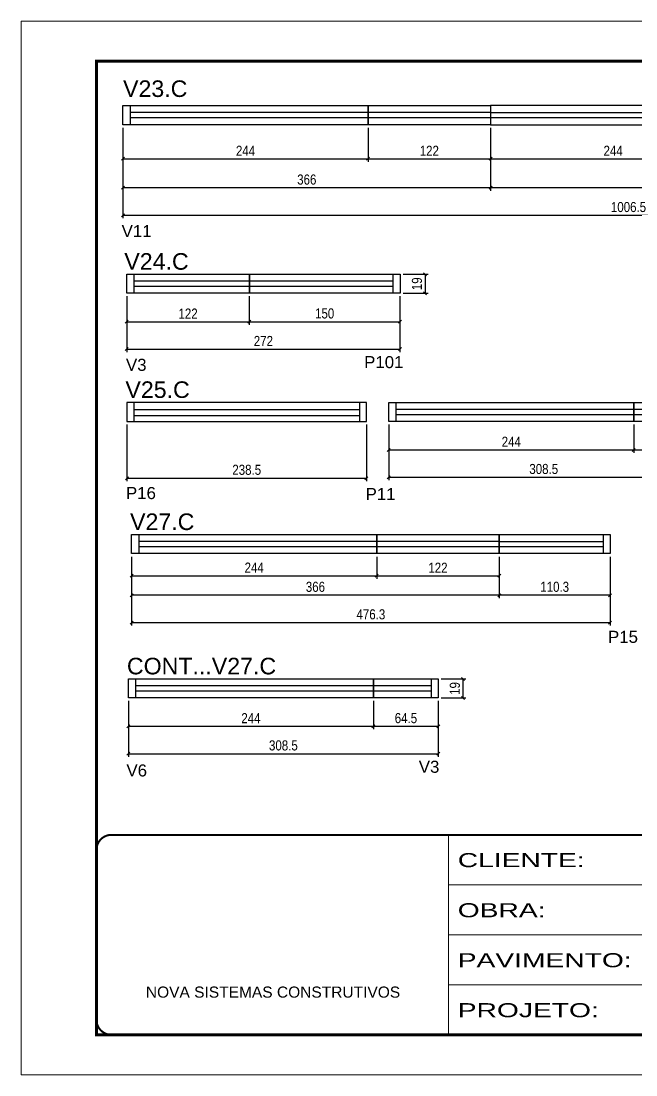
# Model space of a CAD drawing. Header units: millimetres. Extents: x 2455 to 8708, y 366 to 3713.
# Drawn here: x 7223 to 7835, y 1514 to 2564 of the extents above; entities that cross this region are included whole.
import ezdxf

# ---------------------------------------------------------------- set-up
doc = ezdxf.new("R2010")
doc.units = ezdxf.units.MM
doc.linetypes.add('CONTINUO', pattern=[0])
doc.linetypes.add('DASHED', pattern=[0.75, 0.5, -0.25])
for name, color, linetype in [('5', 5, 'Continuous'), ('COTA', 241, 'Continuous'), ('NOMENCLATURA', 7, 'Continuous'), ('Painéis', 200, 'Continuous'), ('SARR_2.2x7', 40, 'Continuous')]:
    doc.layers.add(name, color=color, linetype=linetype)
doc.layers.add('Folhas', color=255, linetype='Continuous', lineweight=9)
doc.layers.add('SARRAFO DE PRESSAO', color=251, linetype='DASHED', lineweight=9)
doc.styles.add('ARIAL', font='arial.ttf')
doc.styles.add('COTA TECNICA', font='techl___.ttf', dxfattribs={"height": 10})
doc.styles.add('COTA TECNICA-50', font='techl___.ttf', dxfattribs={"height": 10})
doc.styles.get("Standard").update_dxf_attribs({"font": 'arial.ttf'})
doc.styles.add('Tecnologia', font='')
doc.styles.get('Tecnologia').set_extended_font_data('Forgotten Futurist')
doc.dimstyles.new('COTA PAINEL-50', dxfattribs={"dimtxt": 10, "dimasz": 3, "dimexe": 3, "dimexo": 3, "dimgap": 3, "dimtad": 1, "dimdec": 1, "dimzin": 12, "dimdsep": 46, "dimtxsty": 'COTA TECNICA-50', "dimblk1": 'OBLIQUE', "dimblk2": 'OBLIQUE', "dimsah": 1, "dimcen": 0.9, "dimclrd": 4, "dimclre": 4, "dimclrt": 240, "dimadec": 1, "dimazin": 3, "dimtfac": 1, "dimtdec": 1, "dimtmove": 0, "dimatfit": 3, "dimfxl": 1, "dimtolj": 1, "dimtzin": 12, "dimarcsym": 0})
doc.dimstyles.new('PAINEL', dxfattribs={"dimtxt": 10, "dimasz": 3, "dimexe": 3, "dimexo": 3, "dimgap": 3, "dimtad": 1, "dimdec": 1, "dimzin": 12, "dimdsep": 46, "dimtxsty": 'COTA TECNICA', "dimblk1": 'OBLIQUE', "dimblk2": 'OBLIQUE', "dimsah": 1, "dimcen": 0.9, "dimclrd": 4, "dimclre": 4, "dimclrt": 240, "dimadec": 1, "dimazin": 3, "dimtfac": 1, "dimtdec": 1, "dimtmove": 0, "dimatfit": 3, "dimfxl": 1, "dimtolj": 1, "dimtzin": 12, "dimarcsym": 0})

# ---------------------------------------------------------------- blocks, each defined once
blk = doc.blocks.new('9999999999')
at = {"color": 30, "linetype": 'CONTINUO'}
for p, q in [((98564.6, 34230.2), (98564.6, 34429.4)), ((98564.6, 34379.6), (99584, 34379.6)), ((98564.6, 34329.8), (99488, 34329.8)), ((98564.6, 34280), (99488, 34280))]:
    blk.add_line(p, q, dxfattribs=at)
at = {"color": 30, "linetype": 'CONTINUO', "const_width": 2}
blk.add_lwpolyline([(99584, 34230.2), (99584, 34414.4, 0.414214), (99569, 34429.4), (98229, 34429.4, 0.414214), (98214, 34414.4), (98214, 34245.2, 0.414214), (98229, 34230.2), (99584, 34230.2)], format="xyb", dxfattribs=at)
at = {"layer": 'Folhas'}
blk.add_lwpolyline([(98139, 34190.2), (99624, 34190.2), (99624, 35240.2), (98139, 35240.2)], close=True, dxfattribs=at)
at = {"layer": 'Folhas', "color": 30, "const_width": 3}
blk.add_lwpolyline([(98214, 34230.2), (99584, 34230.2), (99584, 35200.2), (98214, 35200.2)], close=True, dxfattribs=at)
at = {"color": 7, "linetype": 'Continuous', "ltscale": 5, "style": 'ARIAL'}
blk.add_text('NOVA SISTEMAS CONSTRUTIVOS', height=11.059, dxfattribs=at).set_placement((98263.2, 34267.2))
at = {"layer": 'Folhas', "color": 7, "style": 'Tecnologia', "width": 1.5}
for s, p in [('CLIENTE:', (98573.7, 34397.2)), ('OBRA:', (98573.7, 34347.3)), ('PAVIMENTO:', (98573.7, 34297.5)), ('PROJETO:', (98573.7, 34247.7))]:
    blk.add_text(s, height=14, dxfattribs=at).set_placement(p)
blk = doc.blocks.new('_Oblique')
at = {"color": 0, "linetype": 'ByBlock', "lineweight": -2}
blk.add_line((-0.5, -0.5), (0.5, 0.5), dxfattribs=at)
blk = doc.blocks.new('*D74')
at = {"layer": 'COTA', "color": 4, "linetype": 'ByBlock', "lineweight": -2, "transparency": 16777216}
for p, q in [((7324.7, 2458.2), (7324.7, 2395.3)), ((7690.7, 2458.2), (7690.7, 2395.3)), ((7690.7, 2398.3), (7324.7, 2398.3))]:
    blk.add_line(p, q, dxfattribs=at)
at = {"layer": 'Defpoints', "color": 0, "linetype": 'ByBlock', "transparency": 16777216}
for p in [(7324.7, 2461.2), (7690.7, 2461.2), (7324.7, 2398.3)]:
    blk.add_point(p, dxfattribs=at)
at = {"layer": 'COTA', "color": 4, "linetype": 'ByBlock', "lineweight": -2, "transparency": 16777216, "xscale": 3, "yscale": 3, "zscale": 3, "rotation": 180}
blk.add_blockref('_Oblique', (7324.7, 2398.3), dxfattribs=at)
at = {"layer": 'COTA', "color": 4, "linetype": 'ByBlock', "lineweight": -2, "transparency": 16777216, "xscale": 3, "yscale": 3, "zscale": 3}
blk.add_blockref('_Oblique', (7690.7, 2398.3), dxfattribs=at)
at = {"layer": 'COTA', "color": 240, "linetype": 'ByBlock', "transparency": 16777216, "insert": (7507.7, 2406.5), "char_height": 10, "attachment_point": 5, "style": 'COTA TECNICA-50'}
blk.add_mtext('\\A1;366', dxfattribs=at)
blk = doc.blocks.new('*D75')
at = {"layer": 'COTA', "color": 4, "linetype": 'ByBlock', "lineweight": -2, "transparency": 16777216}
for p, q in [((7324.7, 2458.2), (7324.7, 2424.2)), ((7568.7, 2458.2), (7568.7, 2424.2)), ((7324.7, 2427.2), (7568.7, 2427.2))]:
    blk.add_line(p, q, dxfattribs=at)
at = {"layer": 'Defpoints', "color": 0, "linetype": 'ByBlock', "transparency": 16777216}
for p in [(7324.7, 2461.2), (7568.7, 2461.2), (7568.7, 2427.2)]:
    blk.add_point(p, dxfattribs=at)
at = {"layer": 'COTA', "color": 4, "linetype": 'ByBlock', "lineweight": -2, "transparency": 16777216, "xscale": 3, "yscale": 3, "zscale": 3, "rotation": 180}
blk.add_blockref('_Oblique', (7324.7, 2427.2), dxfattribs=at)
at = {"layer": 'COTA', "color": 4, "linetype": 'ByBlock', "lineweight": -2, "transparency": 16777216, "xscale": 3, "yscale": 3, "zscale": 3}
blk.add_blockref('_Oblique', (7568.7, 2427.2), dxfattribs=at)
at = {"layer": 'COTA', "color": 240, "linetype": 'ByBlock', "transparency": 16777216, "insert": (7446.7, 2435.2), "char_height": 10, "attachment_point": 5, "style": 'COTA TECNICA-50'}
blk.add_mtext('\\A1;244', dxfattribs=at)
blk = doc.blocks.new('*D76')
at = {"layer": 'COTA', "color": 4, "linetype": 'ByBlock', "lineweight": -2, "transparency": 16777216}
for p, q in [((7568.7, 2458.2), (7568.7, 2424.2)), ((7690.7, 2458.2), (7690.7, 2424.2)), ((7568.7, 2427.2), (7690.7, 2427.2))]:
    blk.add_line(p, q, dxfattribs=at)
at = {"layer": 'Defpoints', "color": 0, "linetype": 'ByBlock', "transparency": 16777216}
for p in [(7568.7, 2461.2), (7690.7, 2461.2), (7690.7, 2427.2)]:
    blk.add_point(p, dxfattribs=at)
at = {"layer": 'COTA', "color": 4, "linetype": 'ByBlock', "lineweight": -2, "transparency": 16777216, "xscale": 3, "yscale": 3, "zscale": 3, "rotation": 180}
blk.add_blockref('_Oblique', (7568.7, 2427.2), dxfattribs=at)
at = {"layer": 'COTA', "color": 4, "linetype": 'ByBlock', "lineweight": -2, "transparency": 16777216, "xscale": 3, "yscale": 3, "zscale": 3}
blk.add_blockref('_Oblique', (7690.7, 2427.2), dxfattribs=at)
at = {"layer": 'COTA', "color": 240, "linetype": 'ByBlock', "transparency": 16777216, "insert": (7629.7, 2435.2), "char_height": 10, "attachment_point": 5, "style": 'COTA TECNICA-50'}
blk.add_mtext('\\A1;122', dxfattribs=at)
blk = doc.blocks.new('*D77')
at = {"layer": 'COTA', "color": 4, "linetype": 'ByBlock', "lineweight": -2, "transparency": 16777216}
for p, q in [((7690.7, 2458.2), (7690.7, 2395.3)), ((8056.7, 2458.2), (8056.7, 2395.3)), ((8056.7, 2398.3), (7690.7, 2398.3))]:
    blk.add_line(p, q, dxfattribs=at)
at = {"layer": 'Defpoints', "color": 0, "linetype": 'ByBlock', "transparency": 16777216}
for p in [(7690.7, 2461.2), (8056.7, 2461.2), (7690.7, 2398.3)]:
    blk.add_point(p, dxfattribs=at)
at = {"layer": 'COTA', "color": 4, "linetype": 'ByBlock', "lineweight": -2, "transparency": 16777216, "xscale": 3, "yscale": 3, "zscale": 3, "rotation": 180}
blk.add_blockref('_Oblique', (7690.7, 2398.3), dxfattribs=at)
at = {"layer": 'COTA', "color": 4, "linetype": 'ByBlock', "lineweight": -2, "transparency": 16777216, "xscale": 3, "yscale": 3, "zscale": 3}
blk.add_blockref('_Oblique', (8056.7, 2398.3), dxfattribs=at)
at = {"layer": 'COTA', "color": 240, "linetype": 'ByBlock', "transparency": 16777216, "insert": (7873.7, 2406.5), "char_height": 10, "attachment_point": 5, "style": 'COTA TECNICA-50'}
blk.add_mtext('\\A1;366', dxfattribs=at)
blk = doc.blocks.new('*D207')
at = {"layer": 'COTA', "color": 4, "lineweight": -2, "transparency": 16777216}
for p, q in [((7324.7, 2458.2), (7324.7, 2368)), ((8331.2, 2458.2), (8331.2, 2368)), ((7324.7, 2371), (8331.2, 2371))]:
    blk.add_line(p, q, dxfattribs=at)
at = {"layer": 'Defpoints', "color": 0, "transparency": 16777216}
for p in [(7324.7, 2461.2), (8331.2, 2461.2), (8331.2, 2371)]:
    blk.add_point(p, dxfattribs=at)
at = {"layer": 'COTA', "color": 4, "lineweight": -2, "transparency": 16777216, "xscale": 3, "yscale": 3, "zscale": 3, "rotation": 180}
blk.add_blockref('_Oblique', (7324.7, 2371), dxfattribs=at)
at = {"layer": 'COTA', "color": 4, "lineweight": -2, "transparency": 16777216, "xscale": 3, "yscale": 3, "zscale": 3}
blk.add_blockref('_Oblique', (8331.2, 2371), dxfattribs=at)
at = {"layer": 'COTA', "color": 240, "transparency": 16777216, "insert": (7828, 2379.1), "char_height": 10, "attachment_point": 5, "style": 'COTA TECNICA'}
blk.add_mtext('\\A1;1006.5', dxfattribs=at)
blk = doc.blocks.new('*D78')
at = {"layer": 'COTA', "color": 4, "lineweight": -2, "transparency": 16777216}
for p, q in [((7690.7, 2458.2), (7690.7, 2424.2)), ((7934.7, 2458.2), (7934.7, 2424.2)), ((7690.7, 2427.2), (7934.7, 2427.2))]:
    blk.add_line(p, q, dxfattribs=at)
at = {"layer": 'Defpoints', "color": 0, "transparency": 16777216}
for p in [(7690.7, 2461.2), (7934.7, 2461.2), (7934.7, 2427.2)]:
    blk.add_point(p, dxfattribs=at)
at = {"layer": 'COTA', "color": 4, "lineweight": -2, "transparency": 16777216, "xscale": 3, "yscale": 3, "zscale": 3, "rotation": 180}
blk.add_blockref('_Oblique', (7690.7, 2427.2), dxfattribs=at)
at = {"layer": 'COTA', "color": 4, "lineweight": -2, "transparency": 16777216, "xscale": 3, "yscale": 3, "zscale": 3}
blk.add_blockref('_Oblique', (7934.7, 2427.2), dxfattribs=at)
at = {"layer": 'COTA', "color": 240, "transparency": 16777216, "insert": (7812.7, 2435.2), "char_height": 10, "attachment_point": 5, "style": 'COTA TECNICA'}
blk.add_mtext('\\A1;244', dxfattribs=at)
blk = doc.blocks.new('*D81')
at = {"layer": 'COTA', "color": 4, "linetype": 'ByBlock', "lineweight": -2, "transparency": 16777216}
for p, q in [((7328.5, 2290.2), (7328.5, 2261.9)), ((7450.5, 2290.2), (7450.5, 2261.9)), ((7328.5, 2264.9), (7450.5, 2264.9))]:
    blk.add_line(p, q, dxfattribs=at)
at = {"layer": 'Defpoints', "color": 0, "linetype": 'ByBlock', "transparency": 16777216}
for p in [(7328.5, 2293.2), (7450.5, 2293.2), (7450.5, 2264.9)]:
    blk.add_point(p, dxfattribs=at)
at = {"layer": 'COTA', "color": 4, "linetype": 'ByBlock', "lineweight": -2, "transparency": 16777216, "xscale": 3, "yscale": 3, "zscale": 3, "rotation": 180}
blk.add_blockref('_Oblique', (7328.5, 2264.9), dxfattribs=at)
at = {"layer": 'COTA', "color": 4, "linetype": 'ByBlock', "lineweight": -2, "transparency": 16777216, "xscale": 3, "yscale": 3, "zscale": 3}
blk.add_blockref('_Oblique', (7450.5, 2264.9), dxfattribs=at)
at = {"layer": 'COTA', "color": 240, "linetype": 'ByBlock', "transparency": 16777216, "insert": (7389.5, 2273), "char_height": 10, "attachment_point": 5, "style": 'COTA TECNICA-50'}
blk.add_mtext('\\A1;122', dxfattribs=at)
blk = doc.blocks.new('*D82')
at = {"layer": 'COTA', "color": 4, "linetype": 'ByBlock', "lineweight": -2, "transparency": 16777216}
for p, q in [((7450.5, 2290.2), (7450.5, 2261.9)), ((7600.5, 2290.2), (7600.5, 2261.9)), ((7450.5, 2264.9), (7600.5, 2264.9))]:
    blk.add_line(p, q, dxfattribs=at)
at = {"layer": 'Defpoints', "color": 0, "linetype": 'ByBlock', "transparency": 16777216}
for p in [(7450.5, 2293.2), (7600.5, 2293.2), (7600.5, 2264.9)]:
    blk.add_point(p, dxfattribs=at)
at = {"layer": 'COTA', "color": 4, "linetype": 'ByBlock', "lineweight": -2, "transparency": 16777216, "xscale": 3, "yscale": 3, "zscale": 3, "rotation": 180}
blk.add_blockref('_Oblique', (7450.5, 2264.9), dxfattribs=at)
at = {"layer": 'COTA', "color": 4, "linetype": 'ByBlock', "lineweight": -2, "transparency": 16777216, "xscale": 3, "yscale": 3, "zscale": 3}
blk.add_blockref('_Oblique', (7600.5, 2264.9), dxfattribs=at)
at = {"layer": 'COTA', "color": 240, "linetype": 'ByBlock', "transparency": 16777216, "insert": (7525.5, 2273.1), "char_height": 10, "attachment_point": 5, "style": 'COTA TECNICA-50'}
blk.add_mtext('\\A1;150', dxfattribs=at)
blk = doc.blocks.new('*D211')
at = {"layer": 'COTA', "color": 4, "lineweight": -2, "transparency": 16777216}
for p, q in [((7328.5, 2290.2), (7328.5, 2234.6)), ((7600.5, 2290.2), (7600.5, 2234.6)), ((7328.5, 2237.6), (7600.5, 2237.6))]:
    blk.add_line(p, q, dxfattribs=at)
at = {"layer": 'Defpoints', "color": 0, "transparency": 16777216}
for p in [(7328.5, 2293.2), (7600.5, 2293.2), (7600.5, 2237.6)]:
    blk.add_point(p, dxfattribs=at)
at = {"layer": 'COTA', "color": 4, "lineweight": -2, "transparency": 16777216, "xscale": 3, "yscale": 3, "zscale": 3, "rotation": 180}
blk.add_blockref('_Oblique', (7328.5, 2237.6), dxfattribs=at)
at = {"layer": 'COTA', "color": 4, "lineweight": -2, "transparency": 16777216, "xscale": 3, "yscale": 3, "zscale": 3}
blk.add_blockref('_Oblique', (7600.5, 2237.6), dxfattribs=at)
at = {"layer": 'COTA', "color": 240, "transparency": 16777216, "insert": (7464.5, 2245.7), "char_height": 10, "attachment_point": 5, "style": 'COTA TECNICA'}
blk.add_mtext('\\A1;272', dxfattribs=at)
blk = doc.blocks.new('*D212')
at = {"layer": 'COTA', "color": 4, "lineweight": -2, "transparency": 16777216}
for p, q in [((7603.5, 2312.2), (7628.5, 2312.2)), ((7625.5, 2312.2), (7625.5, 2293.2)), ((7603.5, 2293.2), (7628.5, 2293.2))]:
    blk.add_line(p, q, dxfattribs=at)
at = {"layer": 'Defpoints', "color": 0, "transparency": 16777216}
for p in [(7600.5, 2312.2), (7600.5, 2293.2), (7625.5, 2293.2)]:
    blk.add_point(p, dxfattribs=at)
at = {"layer": 'COTA', "color": 4, "lineweight": -2, "transparency": 16777216, "xscale": 3, "yscale": 3, "zscale": 3}
for p, rotation in [((7625.5, 2312.2), 90), ((7625.5, 2293.2), 270)]:
    blk.add_blockref('_Oblique', p, dxfattribs=dict(at, rotation=rotation))
at = {"layer": 'COTA', "color": 240, "transparency": 16777216, "insert": (7617.4, 2302.7), "char_height": 10, "attachment_point": 5, "rotation": 90, "style": 'COTA TECNICA'}
blk.add_mtext('\\A1;19', dxfattribs=at)
blk = doc.blocks.new('*D213')
at = {"layer": 'COTA', "color": 4, "linetype": 'ByBlock', "lineweight": -2, "transparency": 16777216}
for p, q in [((7328.6, 2162.4), (7328.6, 2106)), ((7567.1, 2162.4), (7567.1, 2106)), ((7328.6, 2109), (7567.1, 2109))]:
    blk.add_line(p, q, dxfattribs=at)
at = {"layer": 'Defpoints', "color": 0, "linetype": 'ByBlock', "transparency": 16777216}
for p in [(7328.6, 2165.4), (7567.1, 2165.4), (7567.1, 2109)]:
    blk.add_point(p, dxfattribs=at)
at = {"layer": 'COTA', "color": 4, "linetype": 'ByBlock', "lineweight": -2, "transparency": 16777216, "xscale": 3, "yscale": 3, "zscale": 3, "rotation": 180}
blk.add_blockref('_Oblique', (7328.6, 2109), dxfattribs=at)
at = {"layer": 'COTA', "color": 4, "linetype": 'ByBlock', "lineweight": -2, "transparency": 16777216, "xscale": 3, "yscale": 3, "zscale": 3}
blk.add_blockref('_Oblique', (7567.1, 2109), dxfattribs=at)
at = {"layer": 'COTA', "color": 240, "linetype": 'ByBlock', "transparency": 16777216, "insert": (7447.9, 2117.3), "char_height": 10, "attachment_point": 5, "style": 'COTA TECNICA-50'}
blk.add_mtext('\\A1;238.5', dxfattribs=at)
blk = doc.blocks.new('*D83')
at = {"layer": 'COTA', "color": 4, "linetype": 'ByBlock', "lineweight": -2, "transparency": 16777216}
for p, q in [((7589.3, 2162.4), (7589.3, 2134.2)), ((7833.3, 2162.4), (7833.3, 2134.2)), ((7589.3, 2137.2), (7833.3, 2137.2))]:
    blk.add_line(p, q, dxfattribs=at)
at = {"layer": 'Defpoints', "color": 0, "linetype": 'ByBlock', "transparency": 16777216}
for p in [(7589.3, 2165.4), (7833.3, 2165.4), (7833.3, 2137.2)]:
    blk.add_point(p, dxfattribs=at)
at = {"layer": 'COTA', "color": 4, "linetype": 'ByBlock', "lineweight": -2, "transparency": 16777216, "xscale": 3, "yscale": 3, "zscale": 3, "rotation": 180}
blk.add_blockref('_Oblique', (7589.3, 2137.2), dxfattribs=at)
at = {"layer": 'COTA', "color": 4, "linetype": 'ByBlock', "lineweight": -2, "transparency": 16777216, "xscale": 3, "yscale": 3, "zscale": 3}
blk.add_blockref('_Oblique', (7833.3, 2137.2), dxfattribs=at)
at = {"layer": 'COTA', "color": 240, "linetype": 'ByBlock', "transparency": 16777216, "insert": (7711.3, 2145.3), "char_height": 10, "attachment_point": 5, "style": 'COTA TECNICA-50'}
blk.add_mtext('\\A1;244', dxfattribs=at)
blk = doc.blocks.new('*D84')
at = {"layer": 'COTA', "color": 4, "linetype": 'ByBlock', "lineweight": -2, "transparency": 16777216}
for p, q in [((7833.3, 2162.4), (7833.3, 2134.2)), ((7897.8, 2162.4), (7897.8, 2134.2)), ((7833.3, 2137.2), (7897.8, 2137.2))]:
    blk.add_line(p, q, dxfattribs=at)
at = {"layer": 'Defpoints', "color": 0, "linetype": 'ByBlock', "transparency": 16777216}
for p in [(7833.3, 2165.4), (7897.8, 2165.4), (7897.8, 2137.2)]:
    blk.add_point(p, dxfattribs=at)
at = {"layer": 'COTA', "color": 4, "linetype": 'ByBlock', "lineweight": -2, "transparency": 16777216, "xscale": 3, "yscale": 3, "zscale": 3, "rotation": 180}
blk.add_blockref('_Oblique', (7833.3, 2137.2), dxfattribs=at)
at = {"layer": 'COTA', "color": 4, "linetype": 'ByBlock', "lineweight": -2, "transparency": 16777216, "xscale": 3, "yscale": 3, "zscale": 3}
blk.add_blockref('_Oblique', (7897.8, 2137.2), dxfattribs=at)
at = {"layer": 'COTA', "color": 240, "linetype": 'ByBlock', "transparency": 16777216, "insert": (7865.6, 2145.3), "char_height": 10, "attachment_point": 5, "style": 'COTA TECNICA-50'}
blk.add_mtext('\\A1;64.5', dxfattribs=at)
blk = doc.blocks.new('*D214')
at = {"layer": 'COTA', "color": 4, "lineweight": -2, "transparency": 16777216}
for p, q in [((7589.3, 2162.4), (7589.3, 2106.9)), ((7897.8, 2162.4), (7897.8, 2106.9)), ((7589.3, 2109.9), (7897.8, 2109.9))]:
    blk.add_line(p, q, dxfattribs=at)
at = {"layer": 'Defpoints', "color": 0, "transparency": 16777216}
for p in [(7589.3, 2165.4), (7897.8, 2165.4), (7897.8, 2109.9)]:
    blk.add_point(p, dxfattribs=at)
at = {"layer": 'COTA', "color": 4, "lineweight": -2, "transparency": 16777216, "xscale": 3, "yscale": 3, "zscale": 3, "rotation": 180}
blk.add_blockref('_Oblique', (7589.3, 2109.9), dxfattribs=at)
at = {"layer": 'COTA', "color": 4, "lineweight": -2, "transparency": 16777216, "xscale": 3, "yscale": 3, "zscale": 3}
blk.add_blockref('_Oblique', (7897.8, 2109.9), dxfattribs=at)
at = {"layer": 'COTA', "color": 240, "transparency": 16777216, "insert": (7743.6, 2118.1), "char_height": 10, "attachment_point": 5, "style": 'COTA TECNICA'}
blk.add_mtext('\\A1;308.5', dxfattribs=at)
blk = doc.blocks.new('*D61')
at = {"layer": 'COTA', "color": 4, "linetype": 'ByBlock', "lineweight": -2, "transparency": 16777216}
for p, q in [((7330.1, 1887), (7330.1, 1858.8)), ((7574.1, 1887), (7574.1, 1858.8)), ((7330.1, 1861.8), (7574.1, 1861.8))]:
    blk.add_line(p, q, dxfattribs=at)
at = {"layer": 'Defpoints', "color": 0, "linetype": 'ByBlock', "transparency": 16777216}
for p in [(7330.1, 1890), (7574.1, 1890), (7574.1, 1861.8)]:
    blk.add_point(p, dxfattribs=at)
at = {"layer": 'COTA', "color": 4, "linetype": 'ByBlock', "lineweight": -2, "transparency": 16777216, "xscale": 3, "yscale": 3, "zscale": 3, "rotation": 180}
blk.add_blockref('_Oblique', (7330.1, 1861.8), dxfattribs=at)
at = {"layer": 'COTA', "color": 4, "linetype": 'ByBlock', "lineweight": -2, "transparency": 16777216, "xscale": 3, "yscale": 3, "zscale": 3}
blk.add_blockref('_Oblique', (7574.1, 1861.8), dxfattribs=at)
at = {"layer": 'COTA', "color": 240, "linetype": 'ByBlock', "transparency": 16777216, "insert": (7452.1, 1869.9), "char_height": 10, "attachment_point": 5, "style": 'COTA TECNICA-50'}
blk.add_mtext('\\A1;244', dxfattribs=at)
blk = doc.blocks.new('*D62')
at = {"layer": 'COTA', "color": 4, "linetype": 'ByBlock', "lineweight": -2, "transparency": 16777216}
for p, q in [((7574.1, 1887), (7574.1, 1858.8)), ((7638.6, 1887), (7638.6, 1858.8)), ((7574.1, 1861.8), (7638.6, 1861.8))]:
    blk.add_line(p, q, dxfattribs=at)
at = {"layer": 'Defpoints', "color": 0, "linetype": 'ByBlock', "transparency": 16777216}
for p in [(7574.1, 1890), (7638.6, 1890), (7638.6, 1861.8)]:
    blk.add_point(p, dxfattribs=at)
at = {"layer": 'COTA', "color": 4, "linetype": 'ByBlock', "lineweight": -2, "transparency": 16777216, "xscale": 3, "yscale": 3, "zscale": 3, "rotation": 180}
blk.add_blockref('_Oblique', (7574.1, 1861.8), dxfattribs=at)
at = {"layer": 'COTA', "color": 4, "linetype": 'ByBlock', "lineweight": -2, "transparency": 16777216, "xscale": 3, "yscale": 3, "zscale": 3}
blk.add_blockref('_Oblique', (7638.6, 1861.8), dxfattribs=at)
at = {"layer": 'COTA', "color": 240, "linetype": 'ByBlock', "transparency": 16777216, "insert": (7606.4, 1869.9), "char_height": 10, "attachment_point": 5, "style": 'COTA TECNICA-50'}
blk.add_mtext('\\A1;64.5', dxfattribs=at)
blk = doc.blocks.new('*D198')
at = {"layer": 'COTA', "color": 4, "lineweight": -2, "transparency": 16777216}
for p, q in [((7330.1, 1887), (7330.1, 1831.5)), ((7638.6, 1887), (7638.6, 1831.5)), ((7330.1, 1834.5), (7638.6, 1834.5))]:
    blk.add_line(p, q, dxfattribs=at)
at = {"layer": 'Defpoints', "color": 0, "transparency": 16777216}
for p in [(7330.1, 1890), (7638.6, 1890), (7638.6, 1834.5)]:
    blk.add_point(p, dxfattribs=at)
at = {"layer": 'COTA', "color": 4, "lineweight": -2, "transparency": 16777216, "xscale": 3, "yscale": 3, "zscale": 3, "rotation": 180}
blk.add_blockref('_Oblique', (7330.1, 1834.5), dxfattribs=at)
at = {"layer": 'COTA', "color": 4, "lineweight": -2, "transparency": 16777216, "xscale": 3, "yscale": 3, "zscale": 3}
blk.add_blockref('_Oblique', (7638.6, 1834.5), dxfattribs=at)
at = {"layer": 'COTA', "color": 240, "transparency": 16777216, "insert": (7484.4, 1842.7), "char_height": 10, "attachment_point": 5, "style": 'COTA TECNICA'}
blk.add_mtext('\\A1;308.5', dxfattribs=at)
blk = doc.blocks.new('*D63')
at = {"layer": 'COTA', "color": 4, "linetype": 'ByBlock', "lineweight": -2, "transparency": 16777216}
for p, q in [((7333.3, 2030.8), (7333.3, 1989.4)), ((7699.3, 2030.8), (7699.3, 1989.4)), ((7699.3, 1992.4), (7333.3, 1992.4))]:
    blk.add_line(p, q, dxfattribs=at)
at = {"layer": 'Defpoints', "color": 0, "linetype": 'ByBlock', "transparency": 16777216}
for p in [(7333.3, 2033.8), (7699.3, 2033.8), (7333.3, 1992.4)]:
    blk.add_point(p, dxfattribs=at)
at = {"layer": 'COTA', "color": 4, "linetype": 'ByBlock', "lineweight": -2, "transparency": 16777216, "xscale": 3, "yscale": 3, "zscale": 3, "rotation": 180}
blk.add_blockref('_Oblique', (7333.3, 1992.4), dxfattribs=at)
at = {"layer": 'COTA', "color": 4, "linetype": 'ByBlock', "lineweight": -2, "transparency": 16777216, "xscale": 3, "yscale": 3, "zscale": 3}
blk.add_blockref('_Oblique', (7699.3, 1992.4), dxfattribs=at)
at = {"layer": 'COTA', "color": 240, "linetype": 'ByBlock', "transparency": 16777216, "insert": (7516.3, 2000.7), "char_height": 10, "attachment_point": 5, "style": 'COTA TECNICA-50'}
blk.add_mtext('\\A1;366', dxfattribs=at)
blk = doc.blocks.new('*D64')
at = {"layer": 'COTA', "color": 4, "linetype": 'ByBlock', "lineweight": -2, "transparency": 16777216}
for p, q in [((7333.3, 2030.8), (7333.3, 2008.8)), ((7577.3, 2030.8), (7577.3, 2008.8)), ((7333.3, 2011.8), (7577.3, 2011.8))]:
    blk.add_line(p, q, dxfattribs=at)
at = {"layer": 'Defpoints', "color": 0, "linetype": 'ByBlock', "transparency": 16777216}
for p in [(7333.3, 2033.8), (7577.3, 2033.8), (7577.3, 2011.8)]:
    blk.add_point(p, dxfattribs=at)
at = {"layer": 'COTA', "color": 4, "linetype": 'ByBlock', "lineweight": -2, "transparency": 16777216, "xscale": 3, "yscale": 3, "zscale": 3, "rotation": 180}
blk.add_blockref('_Oblique', (7333.3, 2011.8), dxfattribs=at)
at = {"layer": 'COTA', "color": 4, "linetype": 'ByBlock', "lineweight": -2, "transparency": 16777216, "xscale": 3, "yscale": 3, "zscale": 3}
blk.add_blockref('_Oblique', (7577.3, 2011.8), dxfattribs=at)
at = {"layer": 'COTA', "color": 240, "linetype": 'ByBlock', "transparency": 16777216, "insert": (7455.3, 2019.9), "char_height": 10, "attachment_point": 5, "style": 'COTA TECNICA-50'}
blk.add_mtext('\\A1;244', dxfattribs=at)
blk = doc.blocks.new('*D65')
at = {"layer": 'COTA', "color": 4, "linetype": 'ByBlock', "lineweight": -2, "transparency": 16777216}
for p, q in [((7577.3, 2030.8), (7577.3, 2008.8)), ((7699.3, 2030.8), (7699.3, 2008.8)), ((7577.3, 2011.8), (7699.3, 2011.8))]:
    blk.add_line(p, q, dxfattribs=at)
at = {"layer": 'Defpoints', "color": 0, "linetype": 'ByBlock', "transparency": 16777216}
for p in [(7577.3, 2033.8), (7699.3, 2033.8), (7699.3, 2011.8)]:
    blk.add_point(p, dxfattribs=at)
at = {"layer": 'COTA', "color": 4, "linetype": 'ByBlock', "lineweight": -2, "transparency": 16777216, "xscale": 3, "yscale": 3, "zscale": 3, "rotation": 180}
blk.add_blockref('_Oblique', (7577.3, 2011.8), dxfattribs=at)
at = {"layer": 'COTA', "color": 4, "linetype": 'ByBlock', "lineweight": -2, "transparency": 16777216, "xscale": 3, "yscale": 3, "zscale": 3}
blk.add_blockref('_Oblique', (7699.3, 2011.8), dxfattribs=at)
at = {"layer": 'COTA', "color": 240, "linetype": 'ByBlock', "transparency": 16777216, "insert": (7638.3, 2019.8), "char_height": 10, "attachment_point": 5, "style": 'COTA TECNICA-50'}
blk.add_mtext('\\A1;122', dxfattribs=at)
blk = doc.blocks.new('*D66')
at = {"layer": 'COTA', "color": 4, "linetype": 'ByBlock', "lineweight": -2, "transparency": 16777216}
for p, q in [((7699.3, 2030.8), (7699.3, 1989.4)), ((7809.6, 2030.8), (7809.6, 1989.4)), ((7809.6, 1992.4), (7699.3, 1992.4))]:
    blk.add_line(p, q, dxfattribs=at)
at = {"layer": 'Defpoints', "color": 0, "linetype": 'ByBlock', "transparency": 16777216}
for p in [(7699.3, 2033.8), (7809.6, 2033.8), (7699.3, 1992.4)]:
    blk.add_point(p, dxfattribs=at)
at = {"layer": 'COTA', "color": 4, "linetype": 'ByBlock', "lineweight": -2, "transparency": 16777216, "xscale": 3, "yscale": 3, "zscale": 3, "rotation": 180}
blk.add_blockref('_Oblique', (7699.3, 1992.4), dxfattribs=at)
at = {"layer": 'COTA', "color": 4, "linetype": 'ByBlock', "lineweight": -2, "transparency": 16777216, "xscale": 3, "yscale": 3, "zscale": 3}
blk.add_blockref('_Oblique', (7809.6, 1992.4), dxfattribs=at)
at = {"layer": 'COTA', "color": 240, "linetype": 'ByBlock', "transparency": 16777216, "insert": (7754.5, 2000.7), "char_height": 10, "attachment_point": 5, "style": 'COTA TECNICA-50'}
blk.add_mtext('\\A1;110.3', dxfattribs=at)
blk = doc.blocks.new('*D199')
at = {"layer": 'COTA', "color": 4, "lineweight": -2, "transparency": 16777216}
for p, q in [((7333.3, 2030.8), (7333.3, 1962.1)), ((7809.6, 2030.8), (7809.6, 1962.1)), ((7333.3, 1965.1), (7809.6, 1965.1))]:
    blk.add_line(p, q, dxfattribs=at)
at = {"layer": 'Defpoints', "color": 0, "transparency": 16777216}
for p in [(7333.3, 2033.8), (7809.6, 2033.8), (7809.6, 1965.1)]:
    blk.add_point(p, dxfattribs=at)
at = {"layer": 'COTA', "color": 4, "lineweight": -2, "transparency": 16777216, "xscale": 3, "yscale": 3, "zscale": 3, "rotation": 180}
blk.add_blockref('_Oblique', (7333.3, 1965.1), dxfattribs=at)
at = {"layer": 'COTA', "color": 4, "lineweight": -2, "transparency": 16777216, "xscale": 3, "yscale": 3, "zscale": 3}
blk.add_blockref('_Oblique', (7809.6, 1965.1), dxfattribs=at)
at = {"layer": 'COTA', "color": 240, "transparency": 16777216, "insert": (7571.5, 1973.3), "char_height": 10, "attachment_point": 5, "style": 'COTA TECNICA'}
blk.add_mtext('\\A1;476.3', dxfattribs=at)
blk = doc.blocks.new('*D201')
at = {"layer": 'COTA', "color": 4, "lineweight": -2, "transparency": 16777216}
for p, q in [((7641.6, 1909), (7666.1, 1909)), ((7663.1, 1909), (7663.1, 1890)), ((7641.6, 1890), (7666.1, 1890))]:
    blk.add_line(p, q, dxfattribs=at)
at = {"layer": 'Defpoints', "color": 0, "transparency": 16777216}
for p in [(7638.6, 1909), (7638.6, 1890), (7663.1, 1890)]:
    blk.add_point(p, dxfattribs=at)
at = {"layer": 'COTA', "color": 4, "lineweight": -2, "transparency": 16777216, "xscale": 3, "yscale": 3, "zscale": 3}
for p, rotation in [((7663.1, 1909), 90), ((7663.1, 1890), 270)]:
    blk.add_blockref('_Oblique', p, dxfattribs=dict(at, rotation=rotation))
at = {"layer": 'COTA', "color": 240, "transparency": 16777216, "insert": (7655.1, 1899.5), "char_height": 10, "attachment_point": 5, "rotation": 90, "style": 'COTA TECNICA'}
blk.add_mtext('\\A1;19', dxfattribs=at)

msp = doc.modelspace()

# ---------------------------------------------------------------- linework, layer by layer
at = {"layer": 'Painéis'}
for points in [[(7568.71, 2461.22), (7324.71, 2461.22), (7324.71, 2480.22), (7568.71, 2480.22)], [(7568.71, 2480.22), (7690.71, 2480.22), (7690.71, 2461.22), (7568.71, 2461.22)], [(8087.2, 2480.22), (7690.71, 2480.22), (7690.71, 2461.22), (8087.2, 2461.22)], [(7450.53, 2293.19), (7328.53, 2293.19), (7328.53, 2312.19), (7450.53, 2312.19)], [(7450.53, 2312.19), (7600.53, 2312.19), (7600.53, 2293.19), (7450.53, 2293.19)], [(7833.33, 2165.44), (7589.33, 2165.44), (7589.33, 2184.44), (7833.33, 2184.44)], [(7833.33, 2184.44), (7897.83, 2184.44), (7897.83, 2165.44), (7833.33, 2165.44)], [(7577.34, 2033.83), (7333.34, 2033.83), (7333.34, 2052.83), (7577.34, 2052.83)], [(7577.34, 2052.83), (7699.34, 2052.83), (7699.34, 2033.83), (7577.34, 2033.83)], [(7699.34, 2052.83), (7809.63, 2052.83), (7809.63, 2033.83), (7699.34, 2033.83)], [(7574.12, 1890.03), (7330.12, 1890.03), (7330.12, 1909.03), (7574.12, 1909.03)], [(7574.12, 1909.03), (7638.62, 1909.03), (7638.62, 1890.03), (7574.12, 1890.03)]]:
    msp.add_lwpolyline(points, close=True, dxfattribs=at)
at = {"layer": 'Painéis', "linetype": 'ByBlock'}
msp.add_lwpolyline([(7328.64, 2184.44), (7328.64, 2165.44), (7567.14, 2165.44), (7567.14, 2184.44)], close=True, dxfattribs=at)
at = {"layer": 'SARR_2.2x7', "linetype": 'Continuous'}
for p, q in [((7331.71, 2480.22), (7331.71, 2461.22)), ((7690.71, 2473.22), (7331.71, 2473.22)), ((7331.71, 2468.22), (7690.71, 2468.22)), ((7690.71, 2473.22), (8056.7, 2473.22)), ((7690.71, 2468.22), (8056.7, 2468.22)), ((7335.53, 2312.19), (7335.53, 2293.19)), ((7593.52, 2312.19), (7593.52, 2293.19)), ((7593.52, 2305.19), (7335.53, 2305.19)), ((7335.53, 2300.19), (7593.52, 2300.19)), ((7335.64, 2184.44), (7335.64, 2165.44)), ((7560.14, 2184.44), (7560.14, 2165.44)), ((7596.33, 2184.44), (7596.33, 2165.44)), ((7335.64, 2177.44), (7560.14, 2177.44)), ((7890.82, 2177.44), (7596.33, 2177.44)), ((7335.64, 2171.44), (7560.14, 2171.44)), ((7596.33, 2172.44), (7890.82, 2172.44)), ((7340.34, 2052.83), (7340.34, 2033.83)), ((7802.63, 2052.83), (7802.63, 2033.83)), ((7699.34, 2045.83), (7340.34, 2045.83)), ((7340.34, 2040.83), (7699.34, 2040.83)), ((7699.34, 2045.83), (7802.63, 2045.83)), ((7699.34, 2040.83), (7802.63, 2040.83)), ((7337.12, 1909.03), (7337.12, 1890.03)), ((7631.61, 1902.03), (7337.12, 1902.03)), ((7631.61, 1909.03), (7631.61, 1890.03)), ((7337.12, 1897.03), (7631.61, 1897.03))]:
    msp.add_line(p, q, dxfattribs=at)

# ---------------------------------------------------------------- block references
at = {"layer": 'SARRAFO DE PRESSAO', "color": 6, "linetype": 'ByBlock'}
msp.add_blockref('9999999999', (-90915.71, -32675.76), dxfattribs=at)

# ---------------------------------------------------------------- texts
at = {"layer": '5', "linetype": 'Continuous'}
for s, p in [('V11', (7323.36, 2349.17)), ('V3', (7327.67, 2215.95)), ('P101', (7564.79, 2218.65)), ('P16', (7327.67, 2088.2)), ('P11', (7566.27, 2087.24)), ('P15', (7807.6, 1944.93)), ('V3', (7619.21, 1815.48)), ('V6', (7328.15, 1811.83))]:
    msp.add_text(s, height=12, rotation=359.99996, dxfattribs=at).set_placement(p)
at = {"layer": 'NOMENCLATURA', "linetype": 'Continuous'}
for s, p in [('V23.C', (7324.78, 2488.84)), ('V24.C', (7326.05, 2316.71)), ('V25.C', (7327.14, 2188.96)), ('V27.C', (7331.76, 2057.36)), ('CONT...V27.C', (7328.63, 1913.55))]:
    msp.add_text(s, height=16.5, dxfattribs=at).set_placement(p)

# ---------------------------------------------------------------- dimensions: what is measured, and where the dimension line sits
at = {"layer": 'COTA', "color": 1, "linetype": 'ByBlock'}
for base, p1, p2, picture, middle in [((7324.71, 2398.27), (7690.71, 2461.22), (7324.71, 2461.22), '*D74', (7507.71, 2406.49)), ((7568.71, 2427.18), (7324.71, 2461.22), (7568.71, 2461.22), '*D75', (7446.71, 2435.25)), ((7690.71, 2427.18), (7568.71, 2461.22), (7690.71, 2461.22), '*D76', (7629.71, 2435.23)), ((7690.71, 2398.27), (8056.7, 2461.22), (7690.71, 2461.22), '*D77', (7873.71, 2406.49)), ((7450.53, 2264.94), (7328.53, 2293.19), (7450.53, 2293.19), '*D81', (7389.53, 2273)), ((7600.52, 2264.94), (7450.53, 2293.19), (7600.52, 2293.19), '*D82', (7525.52, 2273.05)), ((7567.14, 2109.01), (7328.64, 2165.44), (7567.14, 2165.44), '*D213', (7447.89, 2117.25)), ((7833.33, 2137.19), (7589.33, 2165.44), (7833.33, 2165.44), '*D83', (7711.33, 2145.27)), ((7897.82, 2137.19), (7833.33, 2165.44), (7897.82, 2165.44), '*D84', (7865.57, 2145.3)), ((7333.34, 1992.44), (7699.34, 2033.83), (7333.34, 2033.83), '*D63', (7516.34, 2000.66)), ((7577.34, 2011.79), (7333.34, 2033.83), (7577.34, 2033.83), '*D64', (7455.34, 2019.86)), ((7699.34, 2011.79), (7577.34, 2033.83), (7699.34, 2033.83), '*D65', (7638.34, 2019.85)), ((7699.34, 1992.44), (7809.63, 2033.83), (7699.34, 2033.83), '*D66', (7754.49, 2000.66)), ((7574.12, 1861.78), (7330.12, 1890.03), (7574.12, 1890.03), '*D61', (7452.12, 1869.85)), ((7638.61, 1861.78), (7574.12, 1890.03), (7638.61, 1890.03), '*D62', (7606.37, 1869.89))]:
    dim = msp.add_linear_dim(base=base, p1=p1, p2=p2, dimstyle='COTA PAINEL-50', override={"dimarcsym": 1}, dxfattribs=at)
    dim.commit()
    dim.dimension.update_dxf_attribs({"geometry": picture, "text_midpoint": middle})
at = {"layer": 'COTA', "color": 5}
for base, p1, p2, picture, middle in [((8331.2, 2370.95), (7324.71, 2461.22), (8331.2, 2461.22), '*D207', (7827.95, 2379.06)), ((7934.7, 2427.18), (7690.71, 2461.22), (7934.7, 2461.22), '*D78', (7812.7, 2435.25)), ((7600.52, 2237.62), (7328.53, 2293.19), (7600.52, 2293.19), '*D211', (7464.52, 2245.69)), ((7897.82, 2109.87), (7589.33, 2165.44), (7897.82, 2165.44), '*D214', (7743.57, 2118.11)), ((7809.63, 1965.12), (7333.34, 2033.83), (7809.63, 2033.83), '*D199', (7571.49, 1973.34)), ((7638.61, 1834.46), (7330.12, 1890.03), (7638.61, 1890.03), '*D198', (7484.37, 1842.7))]:
    dim = msp.add_linear_dim(base=base, p1=p1, p2=p2, dimstyle='PAINEL', dxfattribs=at)
    dim.commit()
    dim.dimension.update_dxf_attribs({"geometry": picture, "text_midpoint": middle})
at = {"layer": 'COTA'}
for base, p1, p2, picture, middle in [((7625.5, 2293.19), (7600.53, 2312.19), (7600.53, 2293.19), '*D212', (7617.41, 2302.69)), ((7663.14, 1890.03), (7638.62, 1909.03), (7638.62, 1890.03), '*D201', (7655.05, 1899.53))]:
    dim = msp.add_linear_dim(base=base, p1=p1, p2=p2, angle=90, dimstyle='PAINEL', dxfattribs=at)
    dim.commit()
    dim.dimension.update_dxf_attribs({"geometry": picture, "text_midpoint": middle})

doc.saveas('drawing.dxf')
